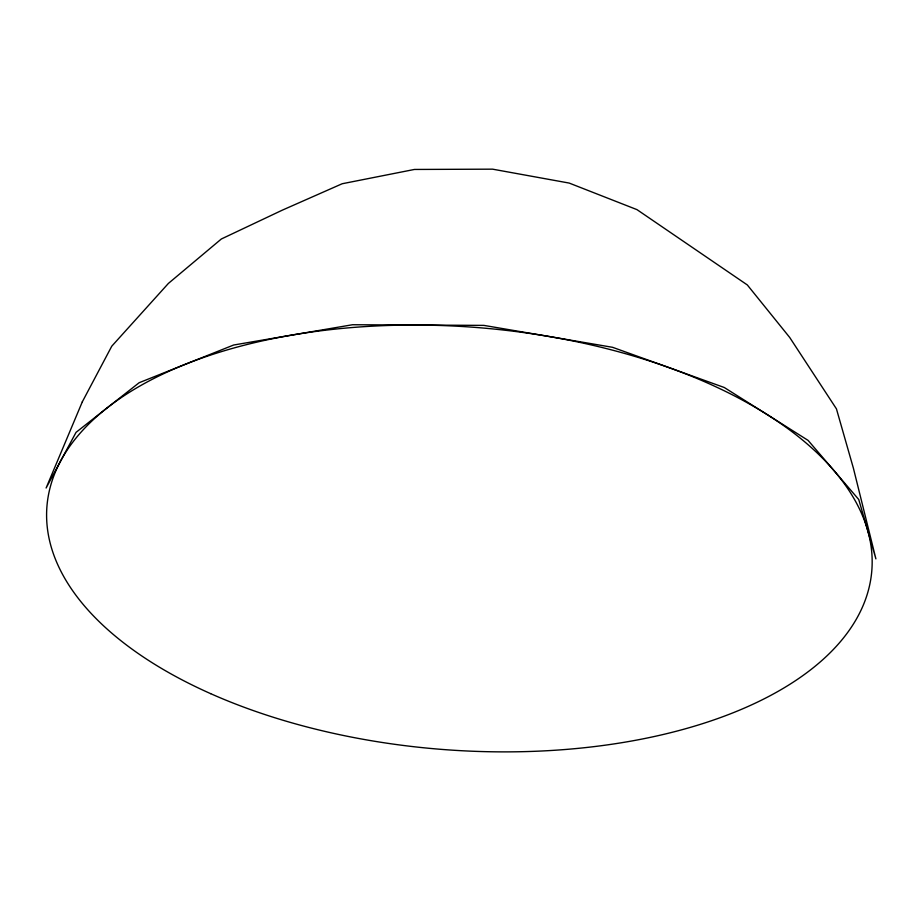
<?xml version="1.0" encoding="UTF-8"?>
<svg xmlns="http://www.w3.org/2000/svg" width="922" height="922" viewBox="0 0 922 922"><rect width="100%" height="100%" fill="white"/><g stroke="black" fill="none" stroke-linecap="round" stroke-linejoin="round"><path stroke-width="1.38" d="M82.3 401.865L46.1 488.026L76.053 432.349L139.141 382.722L233.623 345.024L352.538 324.74L483.854 325.385L612.6 347.317L724.277 387.505L808.11 440.405L858.751 499.517L875.9 558.87L853.403 468.215L836.438 408.861L789.716 337.475L747.316 284.944L636.987 209.64L569.197 183.075L492.59 169.164L414.427 169.452L342.189 183.743L282.316 210.158L221.338 238.994L168.392 283.423L111.769 346.188L82.3 401.865M210.654 693.655A413.69 211.668 4.4 0 0 869.043 587.752A413.69 211.668 4.4 0 0 298.44 333.995A413.69 211.668 4.4 0 0 210.654 693.655"/></g></svg>
